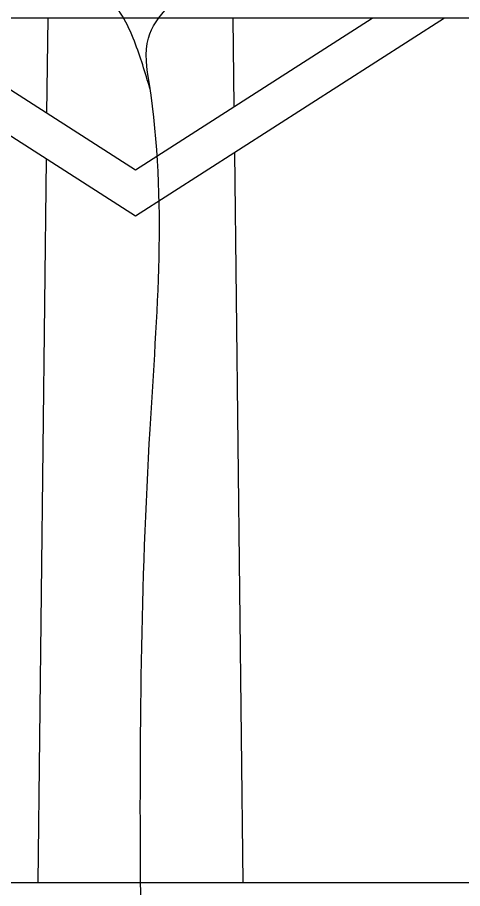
# Model space of a CAD drawing. Header units: millimetres. Extents: x 168 to 394, y 129 to 255.
# Drawn here: x 170.954 to 171.808, y 230.687 to 232.357 of the extents above; entities that cross this region are included whole.
import ezdxf

# ---------------------------------------------------------------- set-up
doc = ezdxf.new("R2010")
doc.units = ezdxf.units.MM
for name, color, linetype, lineweight in [('Poste', 252, 'Continuous', 25), ('Redes', 3, 'Continuous', 25), ('Vestida del Poste', 6, 'Continuous', 25)]:
    doc.layers.add(name, color=color, linetype=linetype, lineweight=lineweight)

# ---------------------------------------------------------------- blocks, each defined once
blk = doc.blocks.new('A$C635864E5')
at = {"layer": 'Poste', "elevation": -0.001}
for points in [[(-55.545, 116.996), (-55.524, 119.273)], [(-51.955, 117.155), (-51.975, 119.273)], [(-51.785, 98.551), (-51.945, 116.05)], [(-55.714, 98.551), (-55.555, 115.892)]]:
    blk.add_lwpolyline(points, dxfattribs=at)
at = {"layer": 'Redes'}
blk.add_spline([(-53.572, 117.587, -0.001), (-53.869, 118.72, -0.001), (-54.427, 119.824, -0.001), (-55.395, 120.289, -0.001), (-56.947, 120.217, -0.001), (-57.91, 120.268, -0.001), (-59.071, 120.159, -0.001), (-60.097, 120.188, -0.001), (-62.618, 120.217, -0.001), (-66.684, 120.068, -0.001), (-68.581, 120.278, -0.001)], degree=3, dxfattribs=at)
blk.add_open_spline([(-53.592, 74.572, -0.001), (-53.579, 80.625, -0.001), (-53.588, 91.297, -0.001), (-54, 104.788, -0.001), (-53.206, 115.244, -0.001), (-53.726, 118.732, -0.001), (-53.202, 119.67, -0.001), (-52.386, 120.329, -0.001), (-51.046, 120.35, -0.001), (-49.116, 120.237, -0.001), (-46.087, 120.163, -0.001), (-42.73, 120.209, -0.001), (-40.411, 120.323, -0.001), (-39.472, 120.369, -0.001)], degree=3, knots=[71.25288, 71.25288, 71.25288, 71.25288, 80.875274, 103.243234, 111.517299, 112.623928, 113.466166, 114.6251, 115.577532, 117.370686, 120.483076, 124.632152, 127.44979, 127.44979, 127.44979, 127.44979], dxfattribs=at)
at = {"layer": 'Vestida del Poste', "elevation": -0.001}
for points in [[(-73.86, 120.36), (-34.239, 120.36), (-34.239, 119.273), (-73.86, 119.273)], [(-73.041, 98.551), (-34.398, 98.551), (-34.398, 97.486), (-73.041, 97.486)]]:
    blk.add_lwpolyline(points, close=True, dxfattribs=at)
for points in [[(-47.924, 119.273), (-53.849, 114.524), (-59.774, 119.273)], [(-58.386, 119.273), (-53.849, 115.637), (-49.313, 119.273)]]:
    blk.add_lwpolyline(points, dxfattribs=at)

msp = doc.modelspace()

# ---------------------------------------------------------------- block references
at = {"xscale": 0.1, "yscale": 0.08, "zscale": 0.1}
msp.add_blockref('A$C635864E5', (176.56546, 222.81411, 0.00009), dxfattribs=at)

doc.saveas('drawing.dxf')
